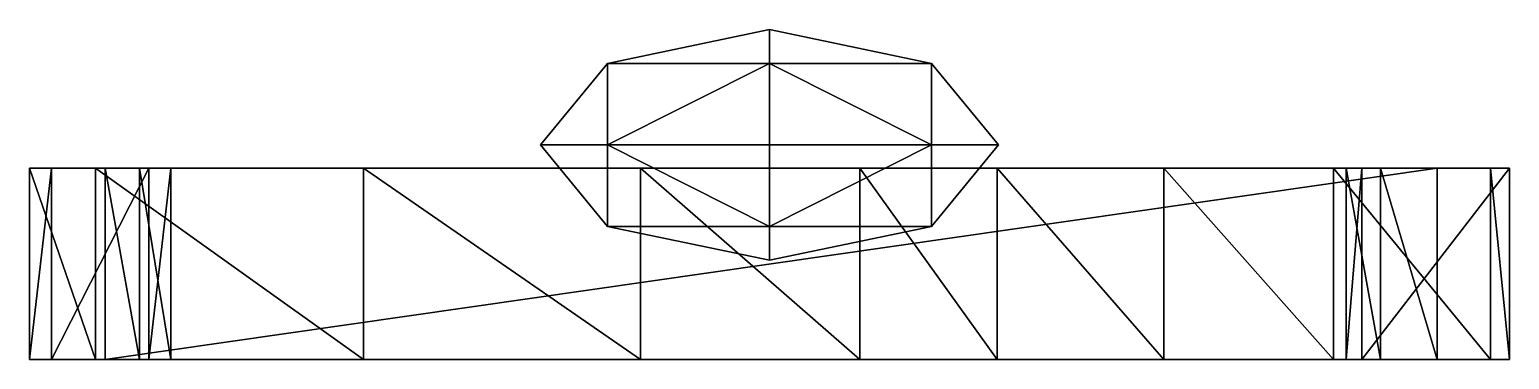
# Model space of a CAD drawing. Extents: x -99 to 99, y 0 to 44.
import ezdxf

# ---------------------------------------------------------------- set-up
doc = ezdxf.new("R2010")
doc.units = 0
doc.layers.add('butter', color=250, linetype='CONTINUOUS')
doc.layers.add('toast', color=250, linetype='CONTINUOUS')

msp = doc.modelspace()

# ---------------------------------------------------------------- meshes
at = {"layer": 'butter'}
mesh = msp.add_polyface(dxfattribs=at)
corners = [(-30.505293, 28.614286), (0, 28.614286, 30.505293), (30.505293, 28.614286), (0, 28.614286, -30.505293), (0, 43.983546), (0, 13.245025), (0, 39.481994, 21.5705), (-21.5705, 28.614286, 21.5705), (-21.5705, 39.481994), (21.5705, 39.481994), (21.5705, 28.614286, 21.5705), (0, 39.481994, -21.5705), (21.5705, 28.614286, -21.5705), (-21.5705, 28.614286, -21.5705), (-21.5705, 17.746578), (0, 17.746578, 21.5705), (21.5705, 17.746578), (0, 17.746578, -21.5705)]
mesh.append_faces([[corners[k] for k in face] for face in [(4, 6, 8), (6, 1, 7), (7, 8, 6), (8, 7, 0), (4, 9, 6), (9, 2, 10), (10, 6, 9), (6, 10, 1), (4, 11, 9), (11, 3, 12), (12, 9, 11), (9, 12, 2), (4, 8, 11), (8, 0, 13), (13, 11, 8), (11, 13, 3), (5, 14, 15), (14, 0, 7), (7, 15, 14), (15, 7, 1), (5, 15, 16), (15, 1, 10), (10, 16, 15), (16, 10, 2), (5, 16, 17), (16, 2, 12), (12, 17, 16), (17, 12, 3), (5, 17, 14), (17, 3, 13), (13, 14, 17), (14, 13, 0)]])
at = {"layer": 'toast'}
mesh = msp.add_polyface(dxfattribs=at)
corners = [(-88.568748, 25.517975, 98.032716), (-83.962335, 25.517975, 40.900065), (-79.774688, 25.517975, -4.966994), (-82.706041, 25.517975, -37.154403), (-95.687749, 25.517975, -45.603598), (-98.619102, 25.517975, -67.330099), (-89.841464, 25.517975, -89.458943), (-54.115082, 25.517975, -98.310481), (-17.173461, 25.517975, -85.83786), (12.033329, 25.517975, -61.29496), (30.360445, 25.517975, -75.779294), (52.554978, 25.517975, -89.861286), (75.168275, 25.517975, -91.470656), (96.106514, 25.517975, -78.19335), (98.619102, 25.517975, -47.212968), (78.937158, 25.517975, -24.279439), (76.843334, 25.517975, -0.138882), (81.449747, 25.517975, 65.040622), (88.987513, 25.517975, 98.032716), (-88.568748, 0, 98.032716), (-83.962335, 0, 40.900065), (-79.774688, 0, -4.966994), (-82.706041, 0, -37.154403), (-95.687749, 0, -45.603598), (-98.619102, 0, -67.330099), (-89.841464, 0, -89.458943), (-54.115082, 0, -98.310481), (-17.173461, 0, -85.83786), (12.033329, 0, -61.29496), (30.360445, 0, -75.779294), (52.554978, 0, -89.861286), (75.168275, 0, -91.470656), (96.106514, 0, -78.19335), (98.619102, 0, -47.212968), (78.937158, 0, -24.279439), (76.843334, 0, -0.138882), (81.449747, 0, 65.040622), (88.987513, 0, 98.032716), (-88.568748, 25.517975, 98.032716), (-83.962335, 25.517975, 40.900065), (-79.774688, 25.517975, -4.966994), (-82.706041, 25.517975, -37.154403), (-95.687749, 25.517975, -45.603598), (-98.619102, 25.517975, -67.330099), (-89.841464, 25.517975, -89.458943), (-54.115082, 25.517975, -98.310481), (-17.173461, 25.517975, -85.83786), (12.033329, 25.517975, -61.29496), (30.360445, 25.517975, -75.779294), (52.554978, 25.517975, -89.861286), (75.168275, 25.517975, -91.470656), (96.106514, 25.517975, -78.19335), (98.619102, 25.517975, -47.212968), (78.937158, 25.517975, -24.279439), (76.843334, 25.517975, -0.138882), (81.449747, 25.517975, 65.040622), (88.987513, 25.517975, 98.032716), (-88.568748, 0, 98.032716), (-83.962335, 0, 40.900065), (-79.774688, 0, -4.966994), (-82.706041, 0, -37.154403), (-95.687749, 0, -45.603598), (-98.619102, 0, -67.330099), (-89.841464, 0, -89.458943), (-54.115082, 0, -98.310481), (-17.173461, 0, -85.83786), (12.033329, 0, -61.29496), (30.360445, 0, -75.779294), (52.554978, 0, -89.861286), (75.168275, 0, -91.470656), (96.106514, 0, -78.19335), (98.619102, 0, -47.212968), (78.937158, 0, -24.279439), (76.843334, 0, -0.138882), (81.449747, 0, 65.040622), (88.987513, 0, 98.032716), (0, 25.517975, 98.310481), (0, 25.517975, 98.310481), (0, 25.517975, 98.310481), (0, 25.517975, 98.310481), (0, 25.517975, 98.310481), (0, 25.517975, 98.310481), (0, 25.517975, 98.310481), (0, 25.517975, 98.310481), (0, 25.517975, 98.310481), (0, 25.517975, 98.310481), (0, 25.517975, 98.310481), (0, 25.517975, 98.310481), (0, 25.517975, 98.310481), (0, 25.517975, 98.310481), (0, 25.517975, 98.310481), (0, 25.517975, 98.310481), (0, 25.517975, 98.310481), (0, 25.517975, 98.310481), (0, 25.517975, 98.310481), (-79.431325, 25.517975, 91.918794), (-75.946519, 25.517975, 48.697261), (-71.203547, 25.517975, -3.252239), (-75.366825, 25.517975, -48.966661), (-90.033435, 25.517975, -58.512482), (-91.519737, 25.517975, -69.528599), (-87.030485, 25.517975, -80.846217), (-61.878643, 25.517975, -87.077816), (-29.493006, 25.517975, -76.143434), (11.245953, 25.517975, -41.909881), (42.180308, 25.517975, -66.358), (61.944264, 25.517975, -78.897838), (76.340223, 25.517975, -79.922387), (86.753067, 25.517975, -73.319419), (88.180661, 25.517975, -55.717096), (67.667439, 25.517975, -31.814956), (64.742531, 25.517975, 1.907511), (70.003043, 25.517975, 76.34235), (73.561823, 25.517975, 91.918794), (-79.431325, 0, 91.918794), (73.561823, 0, 91.918794), (70.003043, 0, 76.34235), (64.742531, 0, 1.907511), (67.667439, 0, -31.814956), (88.180661, 0, -55.717096), (86.753067, 0, -73.319419), (76.340223, 0, -79.922387), (61.944264, 0, -78.897838), (42.180308, 0, -66.358), (11.245953, 0, -41.909881), (-29.493006, 0, -76.143434), (-61.878643, 0, -87.077816), (-87.030485, 0, -80.846217), (-91.519737, 0, -69.528599), (-90.033435, 0, -58.512482), (-75.366825, 0, -48.966661), (-71.203547, 0, -3.252239), (-75.946519, 0, 48.697261)]
mesh.append_faces([[corners[k] for k in face] for face in [(0, 19, 20), (1, 20, 21), (2, 21, 22), (3, 22, 23), (4, 23, 24), (5, 24, 25), (6, 25, 26), (7, 26, 27), (8, 27, 28), (9, 28, 29), (10, 29, 30), (11, 30, 31), (12, 31, 32), (13, 32, 33), (14, 33, 34), (15, 34, 35), (16, 35, 36), (17, 36, 37), (18, 37, 19), (96, 97, 104), (38, 95, 113), (96, 104, 111), (39, 96, 95), (40, 97, 96), (104, 97, 98), (104, 105, 110), (110, 105, 106), (102, 103, 98), (41, 98, 97), (95, 96, 112), (109, 106, 107), (42, 99, 98), (98, 99, 100), (43, 100, 99), (44, 101, 100), (45, 102, 101), (132, 116, 117), (124, 117, 118), (46, 103, 102), (118, 119, 122), (47, 104, 103), (48, 105, 104), (119, 120, 121), (130, 125, 126), (130, 127, 128), (124, 125, 130), (124, 131, 132), (114, 115, 116), (49, 106, 105), (50, 107, 106), (51, 108, 107), (52, 109, 108), (53, 110, 109), (54, 111, 110), (55, 112, 111), (56, 113, 112), (57, 114, 132), (75, 115, 114), (74, 116, 115), (73, 117, 116), (72, 118, 117), (71, 119, 118), (70, 120, 119), (69, 121, 120), (68, 122, 121), (67, 123, 122), (66, 124, 123), (65, 125, 124), (64, 126, 125), (63, 127, 126), (62, 128, 127), (61, 129, 128), (60, 130, 129), (59, 131, 130), (58, 132, 131), (0, 20, 1), (1, 21, 2), (2, 22, 3), (3, 23, 4), (4, 24, 5), (5, 25, 6), (6, 26, 7), (7, 27, 8), (8, 28, 9), (9, 29, 10), (10, 30, 11), (11, 31, 12), (12, 32, 13), (13, 33, 14), (14, 34, 15), (15, 35, 16), (16, 36, 17), (17, 37, 18), (18, 19, 0), (38, 113, 56), (96, 111, 112), (39, 95, 38), (40, 96, 39), (104, 98, 103), (104, 110, 111), (110, 106, 109), (102, 98, 101), (41, 97, 40), (95, 112, 113), (109, 107, 108), (42, 98, 41), (98, 100, 101), (43, 99, 42), (44, 100, 43), (45, 101, 44), (132, 117, 124), (124, 118, 123), (46, 102, 45), (118, 122, 123), (47, 103, 46), (48, 104, 47), (119, 121, 122), (130, 126, 127), (130, 128, 129), (124, 130, 131), (114, 116, 132), (49, 105, 48), (50, 106, 49), (51, 107, 50), (52, 108, 51), (53, 109, 52), (54, 110, 53), (55, 111, 54), (56, 112, 55), (57, 132, 58), (75, 114, 57), (74, 115, 75), (73, 116, 74), (72, 117, 73), (71, 118, 72), (70, 119, 71), (69, 120, 70), (68, 121, 69), (67, 122, 68), (66, 123, 67), (65, 124, 66), (64, 125, 65), (63, 126, 64), (62, 127, 63), (61, 128, 62), (60, 129, 61), (59, 130, 60), (58, 131, 59)]])

doc.saveas('drawing.dxf')
